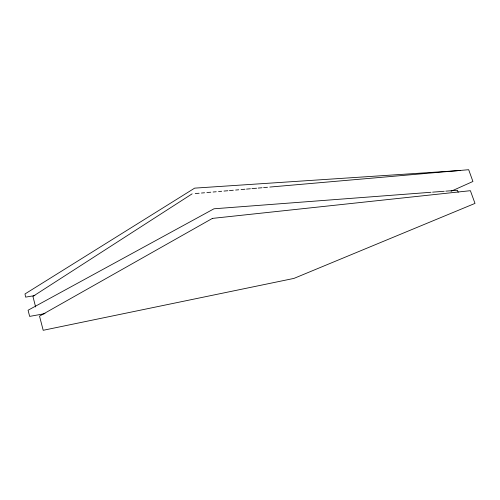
<?xml version="1.0" encoding="UTF-8"?>
<svg xmlns="http://www.w3.org/2000/svg" width="500" height="500" viewBox="0 0 500 500"><rect width="100%" height="100%" fill="white"/><g stroke="black" fill="none" stroke-linecap="round" stroke-linejoin="round"><path stroke-width="0.75" d="M192.138 193.844L32.919 296.381L35.619 306.969M451.044 191.275L472.925 181.481L468.669 169.706L269.812 187.062M45.025 313.612L29.656 316.394L28.069 310.238L213.994 208.787L431.019 192.275M34.869 295.569L25.625 297.125L25 293.95L194.65 188.137L460.562 170.475M195.244 193.575L199.131 193.238M201.456 193.031L204.569 192.763M206.894 192.556L210.781 192.219M213.113 192.013L216.219 191.744M218.55 191.537L221.656 191.269M223.988 191.062L227.869 190.725M229.425 190.594L233.306 190.25M235.637 190.05L238.744 189.775M241.075 189.575L244.956 189.237M246.513 189.1L250.394 188.762M251.95 188.625L256.613 188.219M258.163 188.081L262.05 187.744M263.6 187.606L267.481 187.269M432.575 192.156L444.244 191.269M445.8 191.15L457.469 190.263L458.194 192.281M212.431 218.394L39.525 316.137L43.2 330.294L293.938 278.406L475 203.4L470.387 190.688L212.431 218.394"/></g></svg>
